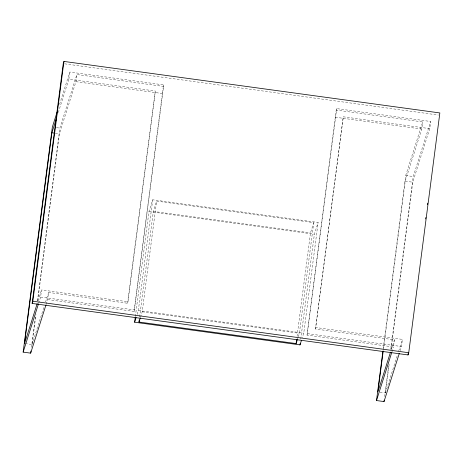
<?xml version="1.0" encoding="UTF-8"?>
<svg xmlns="http://www.w3.org/2000/svg" width="463" height="463" viewBox="0 0 463 463"><rect width="100%" height="100%" fill="white"/><g stroke="black" fill="none" stroke-linecap="round" stroke-linejoin="round"><path stroke-width="0.35" stroke-dasharray="2.31 1.74" d="M31.415 347.412L35.501 315.876M37.457 300.828L59.866 128.106L76.858 74.537L163.317 86.384L163.78 84.914L69.803 72.037L59.114 105.749M25.228 343.598L32.063 344.536L35.969 314.429M37.735 300.805L59.403 133.784L75.932 81.679L76.858 74.537M38.643 303.271L40.611 297.078L41.537 289.931L127.996 301.783L155.336 91.032L68.877 79.185L57.765 114.211M68.877 79.185L69.803 72.037M46.138 304.382L47.66 299.573L48.586 292.431L127.528 303.248L127.996 301.783M127.528 303.248L155.336 91.032M47.66 299.573L134.12 311.425L163.317 86.384M134.12 311.425L163.78 84.914M135.364 316.501L148.982 211.539L152.703 199.796L318.104 222.466L303.745 333.14L302.293 337.706M137.106 314.383L138.344 310.47L152.703 199.796M139.635 317.045L153.346 211.371L156.604 201.098L313.735 222.634L299.376 333.308L298.288 336.728M140.509 317.253L142.245 311.773L156.604 201.098M297.043 336.439L310.476 232.906L313.735 222.634M300.759 339.171L314.377 234.209L318.104 222.466M429.751 128.639L343.291 116.792L315.482 329.008L394.424 339.825L393.498 346.972L307.038 335.119L336.236 110.084L336.699 108.614L430.677 121.497L429.751 128.639L412.753 182.208L390.899 350.665M307.038 335.119L336.699 108.614M315.482 329.008L343.291 116.792M383.289 348.222L405.698 175.506L422.69 121.931L336.236 110.084M383.381 349.634L405.235 181.178L421.764 129.079L422.69 121.931M384.672 396.554L388.764 365.023M390.807 349.252L413.216 176.536L430.677 121.497M379.944 392.213L385.413 392.96L389.134 364.288M400.171 350.659L401.479 346.532L402.405 339.391L315.945 327.538M38.053 300.921L41.537 289.931M32.063 344.536L44.24 306.141M45.542 302.026L48.586 292.431M297.42 339.472L298.074 337.417M391.38 349.426L394.424 339.825M391.97 351.776L393.498 346.972M385.413 392.96L397.613 354.502M398.701 351.064L402.405 339.391M64.675 63.825L438.438 115.05M75.932 81.679L162.391 93.526M335.305 117.226L421.764 129.079M56.445 127.638L59.866 128.106M405.698 175.506L413.216 176.536M55.305 133.222L59.403 133.784M405.235 181.178L412.753 182.208M153.346 211.371L310.476 232.906M148.982 211.539L314.377 234.209M40.611 297.078L134.588 309.955M138.344 310.47L303.745 333.14M307.501 333.655L401.479 346.532M142.245 311.773L299.376 333.308"/><path stroke-width="0.69" d="M45.918 305.071L30.668 353.147L23.15 352.117L52.348 127.076L57.146 111.942M56.243 119.014L51.885 132.754L24.545 343.505L37.179 303.67M32.132 303.427L63.246 63.628L63.946 61.429L439.85 112.943L408.736 352.742L408.042 354.942L32.132 303.427L32.832 301.222L63.946 61.429M30.668 353.147L30.946 350.995M301.465 340.317L300.018 344.883L134.623 322.213L135.271 317.213M297.42 339.472L296.117 343.581L138.987 322.045L139.265 319.904M296.117 343.581L296.673 339.298M300.018 344.883L300.203 343.453M399.297 353.414L384.018 401.571L376.5 400.541L382.918 351.093M383.196 351.07L377.895 391.93L390.506 352.169M384.018 401.571L384.209 400.142M408.042 354.942L408.32 352.794M425.688 218.941L425.873 217.506M427.546 204.623L427.731 203.193M23.15 352.117L38.429 303.954M134.623 322.213L136.07 317.647M138.987 322.045L140.289 317.936M376.5 400.541L391.756 352.465M51.885 132.754L54.617 133.13M32.832 301.222L408.736 352.742"/></g></svg>
